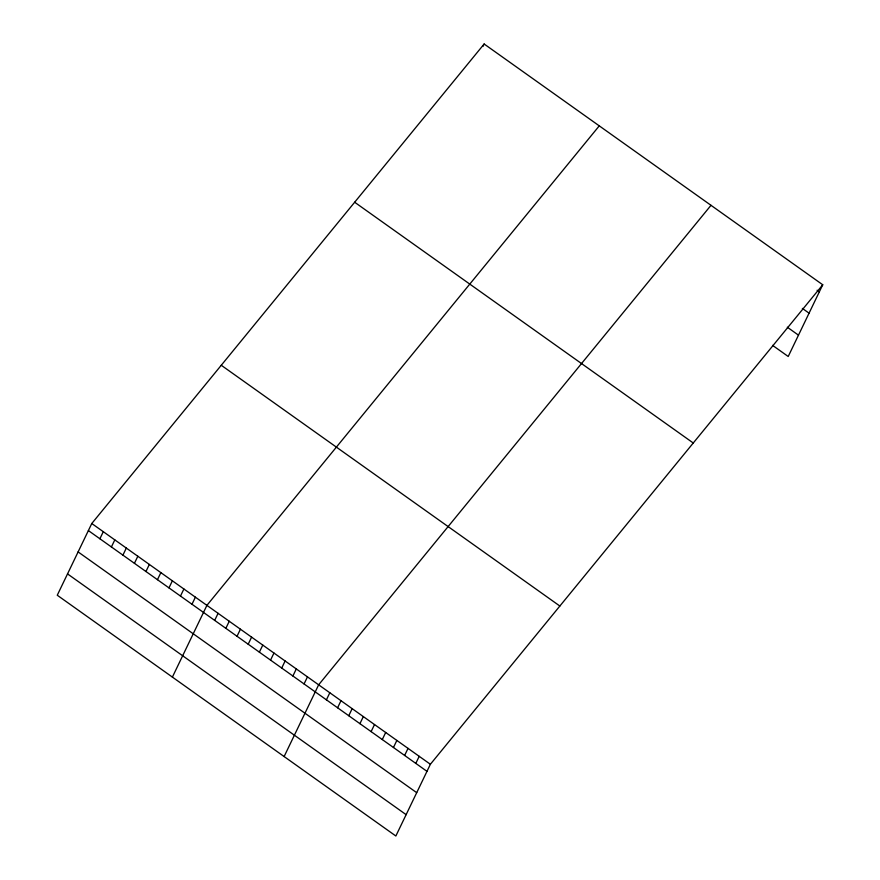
<?xml version="1.0" encoding="UTF-8"?>
<svg xmlns="http://www.w3.org/2000/svg" width="880" height="880" viewBox="0 0 880 880"><rect width="100%" height="100%" fill="white"/><g stroke="black" fill="none" stroke-linecap="round" stroke-linejoin="round"><path stroke-width="1.32" d="M91.784 523.512L57.266 595.232L395.857 836L430.386 764.269L822.734 284.768L484.143 44L91.784 523.512L430.386 764.269M99.891 538.769L103.301 531.696M111.408 546.953L114.807 539.88M122.914 555.137L126.324 548.064M134.431 563.321L137.83 556.248M145.948 571.505L149.347 564.432M157.454 579.7L160.864 572.627M168.971 587.884L172.37 580.811M180.477 596.068L183.887 588.995M191.994 604.252L195.393 597.179M172.392 677.094L206.91 605.363L599.258 125.862M483.01 46.354L484.143 44M214.676 620.389L218.086 613.316M225.852 628.331L229.251 621.258M237.028 636.273L240.427 629.2M248.193 644.215L251.603 637.142M259.369 652.168L262.779 645.095M270.545 660.11L273.955 653.037M281.721 668.052L285.12 660.979M292.897 676.005L296.296 668.932M304.062 683.947L307.472 676.874M284.119 756.547L318.648 684.816L710.996 205.315M326.414 699.842L329.813 692.769M337.59 707.784L340.989 700.711M348.766 715.726L352.165 708.653M359.931 723.668L363.341 716.595M371.107 731.621L374.517 724.548M382.283 739.563L385.682 732.49M393.459 747.505L396.858 740.432M404.624 755.458L408.034 748.385M415.8 763.4L419.21 756.327M822.734 284.768L788.216 356.488L772.574 345.367M817.102 290.246L819.335 291.841M802.362 308.407L809.061 313.17M787.314 327.206L798.479 335.159M354.662 202.235L693.253 443.003M221.265 365.266L559.856 606.034M88.385 530.585L426.976 771.342M78.111 551.914L416.713 792.682M67.529 573.903L406.131 814.66"/></g></svg>
